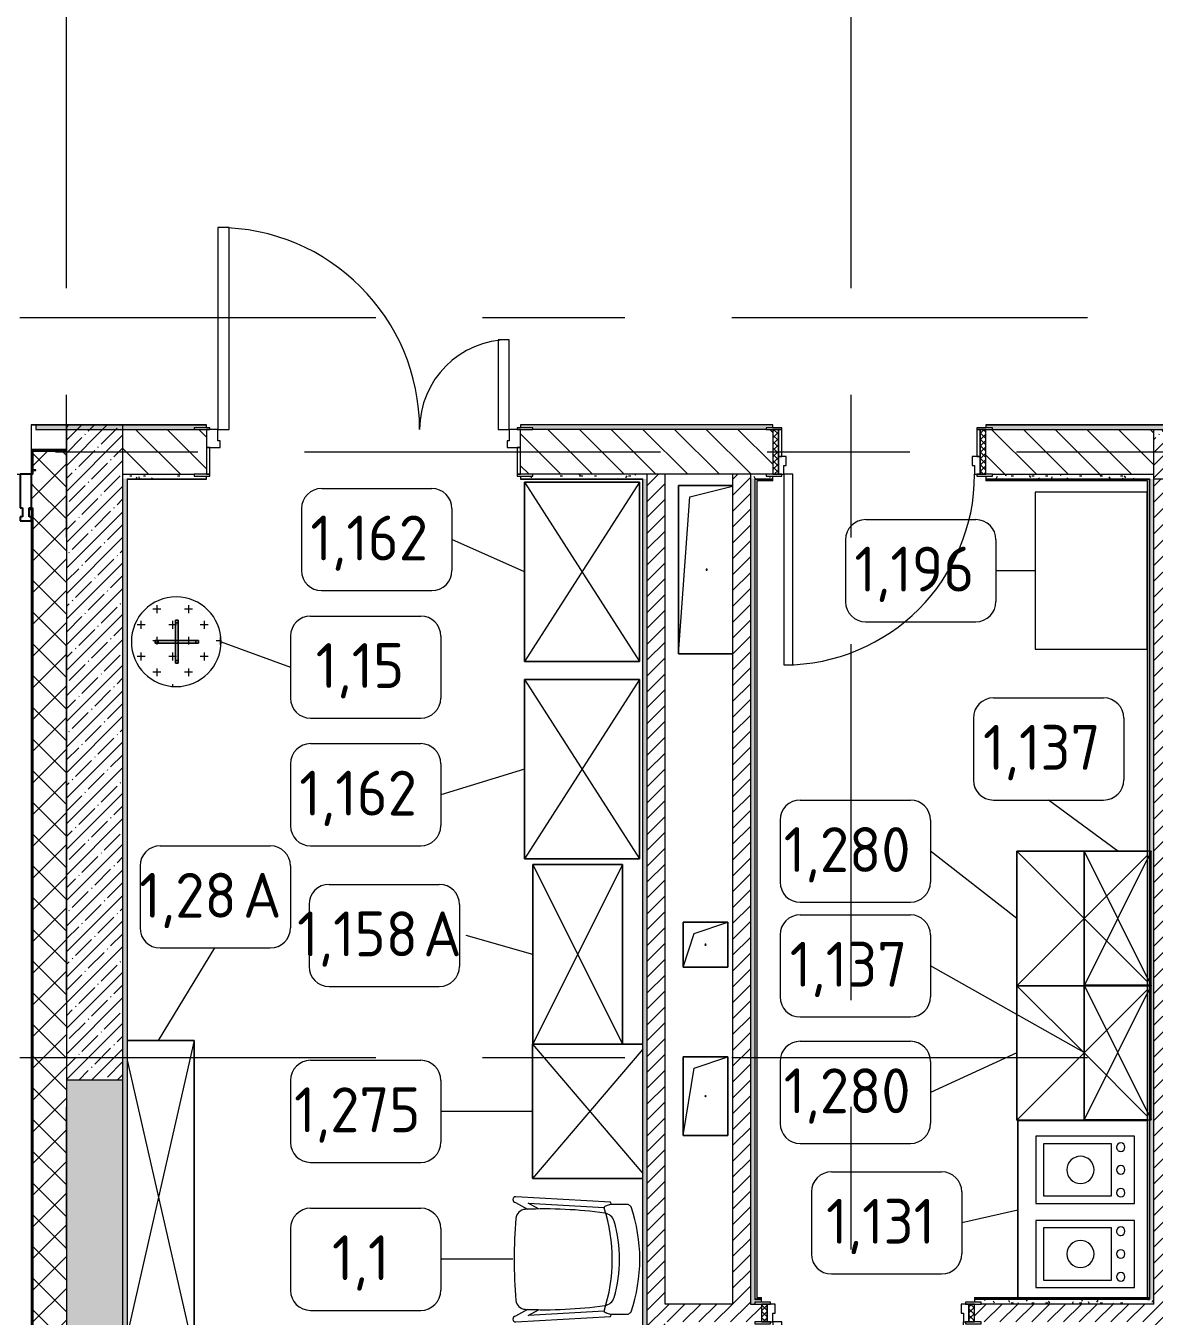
# Model space of a CAD drawing. Header units: millimetres. Extents: x 81566 to 292854, y -8553 to 29000.
# Drawn here: x 89179 to 94211, y 6646 to 12400 of the extents above; entities that cross this region are included whole.
import ezdxf

# ---------------------------------------------------------------- set-up
doc = ezdxf.new("R2010")
doc.units = ezdxf.units.MM
doc.linetypes.add('Осевая', pattern=[3175, 635, -476.25, 1587.5, -476.25])
for name, color, linetype, lineweight in [('A-DOOR', 7, 'Continuous', 9), ('A-DOOR-FRAM-2', 7, 'Continuous', 9), ('A-GENM', 7, 'Continuous', 9), ('A-GLAZ-CWMG', 7, 'Continuous', 9), ('A-GLAZ-CWMG-1', 7, 'Continuous', 25), ('A-WALL', 7, 'Continuous', 9), ('I-FURN', 7, 'Continuous', 9), ('I-FURN-IDEN', 7, 'Continuous', 9), ('I-WALL', 7, 'Continuous', 9), ('P-SANR-FIXT', 7, 'Continuous', 9), ('P-SANR-FIXT-2', 7, 'Continuous', 13), ('Оси-2', 7, 'Осевая', 9)]:
    doc.layers.add(name, color=color, linetype=linetype, lineweight=lineweight)
for name, color, linetype, lineweight, true_color in [('A-DOOR-1', 7, 'Continuous', 9, 0xc0c0c0), ('A-DOOR-FRAM-1', 7, 'Continuous', 9, 0xc0c0c0), ('A-WALL-1', 9, 'Continuous', 9, 0x808080), ('A-WALL-FNSH-1', 9, 'Continuous', 9, 0x808080), ('I-FURN-1', 9, 'Continuous', 9, 0x808080)]:
    doc.layers.add(name, color=color, linetype=linetype, lineweight=lineweight, true_color=true_color)
doc.styles.add('GOST Common', font='GOST_Common.ttf', dxfattribs={"height": 200})
pattern_1 = [(45, (0, 0), (-70.71068, 70.71068), []), (135, (0, 0), (-70.71068, -70.71068), [])]
pattern_2 = [(45, (0, 0), (-35.35534, 35.35534), [])]
pattern_3 = [(45, (0, 0), (-57.024626, 57.024626), []), (45, (57.025, 0), (-57.024626, 57.024626), [100.806, -20.161, 3.353, -16.808])]
pattern_4 = [(0, (0, 0), (121.92, 30.48), [10.058, -81.382, 10.058, -81.382, -487.68]), (0, (0, 0), (121.92, 30.48), [-182.88, 10.058, -172.822, 10.058, -81.382, -213.36]), (0, (0, 0), (121.92, 30.48), [-457.2, 10.058, -50.902, 10.058, -142.342]), (120, (45.72, 15.24), (-87.356454, 90.345817), [10.058, -81.382, 10.058, -81.382, -487.68]), (120, (45.72, 15.24), (-87.356454, 90.345817), [-182.88, 10.058, -172.822, 10.058, -81.382, -213.36]), (120, (45.72, 15.24), (-87.356454, 90.345817), [-457.2, 10.058, -50.902, 10.058, -142.342]), (240, (60.96, 76.2), (-34.563546, -120.825817), [10.058, -81.382, 10.058, -81.382, -487.68]), (240, (60.96, 76.2), (-34.563546, -120.825817), [-182.88, 10.058, -172.822, 10.058, -81.382, -213.36]), (240, (60.96, 76.2), (-34.563546, -120.825817), [-457.2, 10.058, -50.902, 10.058, -142.342])]

# ---------------------------------------------------------------- blocks, each defined once
blk = doc.blocks.new('110_Дверь_СКБ_2Ст - Д-2а_п_ Из коридора на лестницу-32215207-План расстановки мебели и оборудования 2 этажа в осях 23-33')
at = {"layer": 'A-DOOR-1'}
for p, q in [((-637.5, 1000), (-637.5, 100)), ((-587.5, 1000), (-637.5, 1000)), ((-587.5, 100), (-587.5, 1000)), ((662.5, 500), (612.5, 500)), ((612.5, 500), (612.5, 100)), ((662.5, 100), (662.5, 500)), ((-637.5, 100), (-587.5, 100)), ((612.5, 100), (662.5, 100))]:
    blk.add_line(p, q, dxfattribs=at)
for centre, radius, start, end in [((-637.5, 100), 900, 0, 90), ((662.5, 100), 400, 90, 180)]:
    blk.add_arc(centre, radius, start, end, dxfattribs=at)
at = {"layer": 'A-DOOR-FRAM-1'}
for p, q in [((-672.5, 108), (-742.5, 108)), ((-742.5, 108), (-742.5, 100)), ((-742.5, 100), (-672.5, 100)), ((-637.5, 100), (-687.5, 100)), ((-687.5, 100), (-687.5, 20)), ((-672.5, 100), (-672.5, 108)), ((-637.5, 50), (-637.5, 100)), ((662.5, 100), (662.5, 50)), ((712.5, 100), (662.5, 100)), ((767.5, 108), (697.5, 108)), ((697.5, 108), (697.5, 100)), ((697.5, 100), (767.5, 100)), ((712.5, 20), (712.5, 100)), ((767.5, 100), (767.5, 108)), ((-687.5, 20), (-627.5, 20)), ((-672.5, 20), (-687.5, 20)), ((-687.5, 20), (-687.5, -100)), ((-672.5, -100), (-672.5, 20)), ((-627.5, 50), (-637.5, 50)), ((-627.5, 20), (-627.5, 50)), ((662.5, 50), (652.5, 50)), ((652.5, 50), (652.5, 20)), ((652.5, 20), (712.5, 20)), ((712.5, 20), (697.5, 20)), ((697.5, 20), (697.5, -100)), ((712.5, -100), (712.5, 20)), ((-672.5, -100), (-742.5, -100)), ((-742.5, -100), (-742.5, -108)), ((-742.5, -108), (-672.5, -108)), ((-687.5, -100), (-672.5, -100)), ((-672.5, -108), (-672.5, -100)), ((697.5, -100), (712.5, -100)), ((767.5, -100), (697.5, -100)), ((697.5, -100), (697.5, -108)), ((697.5, -108), (767.5, -108)), ((767.5, -108), (767.5, -100))]:
    blk.add_line(p, q, dxfattribs=at)
blk = doc.blocks.new('110_Дверь_СКБ_1Ст_Внутренняя1 - Д-8 950x2100h_охрана-31784688-План расстановки мебели и оборудования 2 этажа в осях 23-33')
at = {"layer": 'A-DOOR'}
h = blk.add_hatch(dxfattribs=at)
h.set_pattern_fill('FP_6', color=256, style=0, pattern_type=2)
h.set_pattern_definition([(135, (1826.41, 164.685), (-14.14214, -14.14214), []), (225, (1826.41, 164.685), (14.14214, -14.14214), [])])
h.paths.add_polyline_path([(487.5, 100), (462.5, 100), (462.5, -100), (487.5, -100)])
at = {"layer": 'A-DOOR-FRAM-2'}
h = blk.add_hatch(dxfattribs=at)
h.set_pattern_fill('FP_7', color=256, style=0, pattern_type=2)
h.set_pattern_definition([(45, (-296.384, 164.685), (-14.1421, 14.1421), []), (135, (-296.384, 164.685), (-14.1421, -14.1421), [])])
h.paths.add_polyline_path([(-437.5, 100), (-462.5, 100), (-462.5, -100), (-437.5, -100)])
at = {"layer": 'A-DOOR-1'}
for p, q in [((437.5, 950), (397.5, 950)), ((397.5, 950), (397.5, 100)), ((437.5, 100), (437.5, 950)), ((397.5, 100), (437.5, 100))]:
    blk.add_line(p, q, dxfattribs=at)
blk.add_arc((437.5, 100), 850, 90, 180, dxfattribs=at)
at = {"layer": 'A-DOOR-FRAM-1'}
for p, q in [((-422.5, 108), (-492.5, 108)), ((-492.5, 108), (-492.5, 100)), ((-492.5, 100), (-422.5, 100)), ((-437.5, 100), (-462.5, 100)), ((-462.5, 100), (-462.5, -100)), ((-412.5, 100), (-437.5, 100)), ((-437.5, 100), (-437.5, 20)), ((-437.5, -100), (-437.5, 100)), ((-422.5, 100), (-437.5, 100)), ((-437.5, 100), (-437.5, 99)), ((-437.5, 99), (-422.5, 99)), ((-422.5, 100), (-422.5, 108)), ((-422.5, 99), (-422.5, 100)), ((-412.5, 60), (-412.5, 100)), ((-402.5, 60), (-412.5, 60)), ((-402.5, 20), (-402.5, 60)), ((437.5, 60), (427.5, 60)), ((427.5, 60), (427.5, 20)), ((437.5, 100), (437.5, 60)), ((462.5, 100), (437.5, 100)), ((517.5, 108), (447.5, 108)), ((447.5, 108), (447.5, 100)), ((462.5, 100), (447.5, 100)), ((447.5, 100), (447.5, 99)), ((447.5, 100), (517.5, 100)), ((447.5, 99), (462.5, 99)), ((462.5, 20), (462.5, 100)), ((487.5, 100), (462.5, 100)), ((462.5, 100), (462.5, -100)), ((462.5, 99), (462.5, 100)), ((487.5, -100), (487.5, 100)), ((517.5, 100), (517.5, 108)), ((-437.5, 20), (-402.5, 20)), ((-422.5, 20), (-437.5, 20)), ((-437.5, 20), (-437.5, -100)), ((-422.5, -100), (-422.5, 20)), ((427.5, 20), (462.5, 20)), ((462.5, 20), (447.5, 20)), ((447.5, 20), (447.5, -100)), ((462.5, -100), (462.5, 20)), ((-422.5, -100), (-492.5, -100)), ((-492.5, -100), (-492.5, -108)), ((-492.5, -108), (-422.5, -108)), ((-462.5, -100), (-437.5, -100)), ((-437.5, -100), (-422.5, -100)), ((-422.5, -108), (-422.5, -100)), ((447.5, -100), (462.5, -100)), ((517.5, -100), (447.5, -100)), ((447.5, -100), (447.5, -108)), ((447.5, -108), (517.5, -108)), ((462.5, -100), (487.5, -100)), ((517.5, -108), (517.5, -100))]:
    blk.add_line(p, q, dxfattribs=at)
blk = doc.blocks.new('110_Дверь_СКБ_1Ст_Внутренняя1 - Д-8 950x2100h_охрана-32224770-План расстановки мебели и оборудования 2 этажа в осях 23-33')
at = {"layer": 'A-DOOR'}
h = blk.add_hatch(dxfattribs=at)
h.set_pattern_fill('FP_15', color=256, style=0, pattern_type=2)
h.set_pattern_definition([(135, (1826.41, 104.685), (-14.14214, -14.14214), []), (225, (1826.41, 104.685), (14.14214, -14.14214), [])])
h.paths.add_polyline_path([(487.5, 40), (462.5, 40), (462.5, -40), (487.5, -40)])
at = {"layer": 'A-DOOR-FRAM-2'}
h = blk.add_hatch(dxfattribs=at)
h.set_pattern_fill('FP_16', color=256, style=0, pattern_type=2)
h.set_pattern_definition([(45, (-296.384, 104.685), (-14.1421, 14.1421), []), (135, (-296.384, 104.685), (-14.1421, -14.1421), [])])
h.paths.add_polyline_path([(-437.5, 40), (-462.5, 40), (-462.5, -40), (-437.5, -40)])
at = {"layer": 'A-DOOR-1'}
for p, q in [((437.5, 890), (397.5, 890)), ((397.5, 890), (397.5, 40)), ((437.5, 40), (437.5, 890)), ((397.5, 40), (437.5, 40))]:
    blk.add_line(p, q, dxfattribs=at)
blk.add_arc((437.5, 40), 850, 90, 180, dxfattribs=at)
at = {"layer": 'A-DOOR-FRAM-1'}
for p, q in [((-422.5, 48), (-492.5, 48)), ((-492.5, 48), (-492.5, 40)), ((-492.5, 40), (-422.5, 40)), ((-437.5, 40), (-462.5, 40)), ((-462.5, 40), (-462.5, -40)), ((-412.5, 40), (-437.5, 40)), ((-437.5, 40), (-437.5, -40)), ((-437.5, -40), (-437.5, 40)), ((-422.5, 40), (-437.5, 40)), ((-437.5, 40), (-437.5, 39)), ((-437.5, 39), (-422.5, 39)), ((-422.5, 40), (-422.5, 48)), ((-422.5, 39), (-422.5, 40)), ((-412.5, 0), (-412.5, 40)), ((-402.5, 0), (-412.5, 0)), ((-402.5, -40), (-402.5, 0)), ((437.5, 0), (427.5, 0)), ((427.5, 0), (427.5, -40)), ((437.5, 40), (437.5, 0)), ((462.5, 40), (437.5, 40)), ((517.5, 48), (447.5, 48)), ((447.5, 48), (447.5, 40)), ((462.5, 40), (447.5, 40)), ((447.5, 40), (447.5, 39)), ((447.5, 40), (517.5, 40)), ((447.5, 39), (462.5, 39)), ((462.5, -40), (462.5, 40)), ((487.5, 40), (462.5, 40)), ((462.5, 40), (462.5, -40)), ((462.5, 39), (462.5, 40)), ((487.5, -40), (487.5, 40)), ((517.5, 40), (517.5, 48)), ((-422.5, -40), (-492.5, -40)), ((-492.5, -40), (-492.5, -48)), ((-492.5, -48), (-422.5, -48)), ((-462.5, -40), (-437.5, -40)), ((-422.5, -39), (-437.5, -39)), ((-437.5, -39), (-437.5, -40)), ((-437.5, -40), (-402.5, -40)), ((-437.5, -40), (-422.5, -40)), ((-422.5, -40), (-422.5, -39)), ((-422.5, -48), (-422.5, -40)), ((427.5, -40), (462.5, -40)), ((462.5, -39), (447.5, -39)), ((447.5, -39), (447.5, -40)), ((447.5, -40), (462.5, -40)), ((517.5, -40), (447.5, -40)), ((447.5, -40), (447.5, -48)), ((447.5, -48), (517.5, -48)), ((462.5, -40), (462.5, -39)), ((462.5, -40), (487.5, -40)), ((517.5, -48), (517.5, -40))]:
    blk.add_line(p, q, dxfattribs=at)
blk = doc.blocks.new('Прямоугольный импост - Импост структурный с накладкой - 190мм-23946639-План расстановки мебели и оборудования 2 этажа в осях 23-33')
at = {"layer": 'A-GLAZ-CWMG-1'}
for p, q in [((-50, 0), (-50, 17)), ((-50, 17), (0, 17)), ((-40, 0), (-50, 0)), ((-40, -40), (-40, 0)), ((0, 0), (-10, 0)), ((-10, 0), (-10, -40)), ((0, 17), (0, 0)), ((-50, -190), (-50, -40)), ((-50, -40), (-40, -40)), ((-10, -40), (0, -40)), ((0, -40), (0, -190)), ((0, -190), (-50, -190))]:
    blk.add_line(p, q, dxfattribs=at)
blk = doc.blocks.new('GM_Отверстие прямоугольное _в плите_ - Отверстие-21984790-План расстановки мебели и оборудования 2 этажа в осях 23-33')
at = {"layer": 'A-GENM'}
for p, q in [((-125, -375), (-125, 375)), ((-125, 375), (115, 375)), ((115, 375), (-125, 375)), ((-125, 375), (-125, -375)), ((-75, 325), (115, 372.5)), ((-125, -375), (-75, 325)), ((115, -375), (-125, -375)), ((-125, -375), (115, -375))]:
    blk.add_line(p, q, dxfattribs=at)
for start, end in [(360, 180), (180, 360)]:
    blk.add_arc((0, 0), 2.5, start, end, dxfattribs=at)
blk = doc.blocks.new('GM_Отверстие прямоугольное _в плите_ - Отверстие-21979518-План расстановки мебели и оборудования 2 этажа в осях 23-33')
at = {"layer": 'A-GENM'}
for p, q in [((-100, -100), (-100, 100)), ((-100, 100), (100, 100)), ((100, 100), (-100, 100)), ((-100, 100), (-100, -100)), ((-50, 50), (100, 100)), ((100, 100), (100, -100)), ((100, -100), (100, 100)), ((-100, -100), (-50, 50)), ((100, -100), (-100, -100)), ((-100, -100), (100, -100))]:
    blk.add_line(p, q, dxfattribs=at)
for start, end in [(360, 180), (180, 360)]:
    blk.add_arc((0, 0), 2.5, start, end, dxfattribs=at)
blk = doc.blocks.new('GM_Отверстие прямоугольное _в плите_ - Отверстие-21985006-План расстановки мебели и оборудования 2 этажа в осях 23-33')
at = {"layer": 'A-GENM'}
for p, q in [((-100, -175), (-100, 175)), ((-100, 175), (100, 175)), ((100, 175), (-100, 175)), ((-100, 175), (-100, -175)), ((-50, 125), (100, 175)), ((100, 175), (100, -175)), ((100, -175), (100, 175)), ((-100, -175), (-50, 125)), ((100, -175), (-100, -175)), ((-100, -175), (100, -175))]:
    blk.add_line(p, q, dxfattribs=at)
for start, end in [(360, 180), (180, 360)]:
    blk.add_arc((0, 0), 2.5, start, end, dxfattribs=at)
blk = doc.blocks.new('Шкаф параметрический - 1_28А-V66-План расстановки мебели и оборудования 2 этажа в осях 23-33')
at = {"layer": 'I-FURN-1'}
for p, q in [((0, 320), (1312.5, 20)), ((1400, 320), (0, 320)), ((0, 320), (0, 20)), ((0, 20), (0, 320)), ((0, 320), (1400, 320)), ((87.5, 20), (1400, 320)), ((1400, 20), (1400, 320)), ((1400, 320), (1400, 20))]:
    blk.add_line(p, q, dxfattribs=at)
blk = doc.blocks.new('Шкаф параметрический - 1_162-25590071-План расстановки мебели и оборудования 2 этажа в осях 23-33')
at = {"layer": 'I-FURN-1'}
for p, q in [((0, 0), (800, -512)), ((0, -512), (800, 0)), ((800, 0), (0, 0)), ((0, 0), (0, -512)), ((0, -512), (0, 0)), ((0, 0), (800, 0)), ((800, -512), (800, 0)), ((800, 0), (800, -512)), ((0, -512), (800, -512)), ((800, -512), (0, -512))]:
    blk.add_line(p, q, dxfattribs=at)
blk = doc.blocks.new('Шкаф параметрический - 1_158А-V67-План расстановки мебели и оборудования 2 этажа в осях 23-33')
at = {"layer": 'I-FURN-1'}
for p, q in [((0, 0), (800, -400)), ((0, -400), (800, 0)), ((800, 0), (0, 0)), ((0, 0), (0, -400)), ((0, -400), (0, 0)), ((0, 0), (800, 0)), ((800, -400), (800, 0)), ((800, 0), (800, -400)), ((0, -400), (800, -400)), ((800, -400), (0, -400))]:
    blk.add_line(p, q, dxfattribs=at)
blk = doc.blocks.new('Шкаф параметрический - 1_275-V68-План расстановки мебели и оборудования 2 этажа в осях 23-33')
at = {"layer": 'I-FURN-1'}
for p, q in [((0, -512), (576.6, -20)), ((0, -20), (0, -110)), ((0, -110), (0, -20)), ((23.4, -20), (600, -512)), ((600, -512), (600, -20)), ((600, -20), (600, -512)), ((0, -110), (0, -510)), ((0, -510), (0, -110)), ((0, -510), (0, -512)), ((0, -512), (0, -510)), ((0, -512), (600, -512)), ((600, -512), (0, -512))]:
    blk.add_line(p, q, dxfattribs=at)
blk = doc.blocks.new('Chair_1 noor 78578 - 1_1-25531733-План расстановки мебели и оборудования 2 этажа в осях 23-33')
at = {"layer": 'I-FURN-1'}
for p, q in [((-130.5, 405.7), (-130.5, 344.8)), ((359.1, 344.8), (359.1, 405.7)), ((-141.2, 329.7), (-165.1, -92)), ((-136.5, -37.1), (-117.3, 302)), ((345.9, 302), (365.1, -37.1)), ((393.7, -92), (369.8, 329.7)), ((-110.2, 8.6), (-136.5, -37.1)), ((365.1, -37.1), (338.8, 8.6)), ((-139.7, -93.5), (-108.8, -39.9)), ((337.4, -39.9), (368.3, -93.5))]:
    blk.add_line(p, q, dxfattribs=at)
for centre, radius, start, end in [((114.3, -271.9), 732.8, 71.31737, 108.68328), ((-41.4, 297.5), 50.8, 106.17353, 171.9659), ((114.3, -239.2), 609.6, 73.82647, 106.17353), ((270, 297.5), 50.8, 8.0341, 73.82647), ((114.3, -279.3), 660.4, 111.69998, 112.75632), ((-37.4, 344.8), 93.1, 180, 204.98637), ((-37.4, 344.8), 93.1, 186.47848, 204.98637), ((-116, 308.2), 6.35, 204.98637, 258.40915), ((-116, 308.2), 6.35, 204.98637, 287.82764), ((114.3, -408), 746, 71.94453, 107.82764), ((1798.9, 37.7), 1909.3, 171.9659, 182.62606), ((-1570.3, 37.7), 1909.3, 357.37394, 8.0341), ((344.3, 307.4), 6.35, 281.41858, 334.47697), ((344.6, 308.2), 6.35, 281.59085, 335.01363), ((266, 344.8), 93.1, 334.47697, 360), ((266, 344.8), 93.1, 335.01363, 353.52152), ((114.3, -279.3), 660.4, 67.24368, 68.30002), ((1798.9, 37.7), 1909.3, 180.87613, 182.33066), ((-1570.3, 37.7), 1909.3, 357.66934, 359.12387), ((-64, -47.7), 44.5, 182.62606, 265.09121), ((292.6, -47.7), 44.4, 275.93956, 357.37394), ((-152.4, -92.7), 12.7, 176.75, 356.75), ((114.8, 2033.8), 2133.6, 265.09121, 274.90442), ((381, -92.7), 12.7, 183.25, 3.25)]:
    blk.add_arc(centre, radius, start, end, dxfattribs=at)
for points in [[(-120.4, 422.3), (-122, 420.8), (-124.7, 417.8), (-127.8, 413.5), (-129.8, 409.4), (-130.4, 406.9), (-130.5, 405.7)], [(359.1, 405.7), (359, 406.9), (358.4, 409.4), (356.4, 413.5), (353.3, 417.8), (350.6, 420.8), (349, 422.3)]]:
    blk.add_open_spline(points, degree=3, dxfattribs=at)
blk = doc.blocks.new('вешалка - 1_15-V69-План расстановки мебели и оборудования 2 этажа в осях 23-33')
at = {"layer": 'I-FURN'}
h = blk.add_hatch(dxfattribs=at)
h.set_pattern_fill('FP_39', color=256, style=0, pattern_type=2)
h.set_pattern_definition([(0, (-89849.245, -9653.5), (70.485, 70.485), [35.242, -105.727]), (90, (-89831.624, -9671.12), (-70.485, 70.485), [35.242, -105.727])])
h.paths.add_polyline_path([(-24.1, -198.5), (24.1, -198.5), (70.9, -187), (113.6, -164.6), (152.4, -128.7), (177.1, -92.9), (194.2, -47.9), (200, 0), (194.2, 47.9), (177.1, 92.9), (149.7, 132.6), (113.6, 164.6), (70.9, 187), (24.1, 198.5), (-24.1, 198.5), (-70.9, 187), (-113.6, 164.6), (-150.1, 132.1), (-177.1, 92.9), (-194.2, 47.9), (-200, 0), (-194.2, -47.9), (-177.1, -92.9), (-149.7, -132.6), (-109.3, -166.9), (-70.9, -187)])
at = {"layer": 'I-FURN-1'}
for p, q in [((9, 96), (-3, 96)), ((-3, 96), (-3, 84)), ((-3, 84), (-3, 96)), ((-3, 96), (9, 96)), ((9, 96), (-3, 96)), ((-3, 96), (-3, 84)), ((-3, 84), (-3, 96)), ((-3, 96), (9, 96)), ((-3, 84), (9, 84)), ((9, 84), (-3, 84)), ((-3, 84), (-3, 6)), ((-3, 6), (-3, 84)), ((9, 84), (9, 96)), ((9, 96), (9, 84)), ((9, 84), (9, 96)), ((9, 96), (9, 84)), ((9, 6), (9, 84)), ((9, 84), (9, 6)), ((-81, 6), (-93, 6)), ((-93, 6), (-93, -6)), ((-93, -6), (-93, 6)), ((-93, 6), (-81, 6)), ((-81, 6), (-93, 6)), ((-93, 6), (-93, -6)), ((-93, -6), (-93, 6)), ((-93, 6), (-81, 6)), ((-81, -6), (-81, 6)), ((-81, 6), (-81, -6)), ((-3, 6), (-81, 6)), ((-81, 6), (-3, 6)), ((9, 6), (-3, 6)), ((-3, 6), (-3, -6)), ((-3, -6), (-3, 6)), ((-3, 6), (9, 6)), ((87, 6), (9, 6)), ((9, 6), (87, 6)), ((9, -6), (9, 6)), ((9, 6), (9, -6)), ((87, 6), (87, -6)), ((99, 6), (87, 6)), ((87, 6), (99, 6)), ((87, -6), (87, 6)), ((99, 6), (87, 6)), ((87, 6), (99, 6)), ((99, -6), (99, 6)), ((99, 6), (99, -6)), ((99, -6), (99, 6)), ((99, 6), (99, -6)), ((-93, -6), (-81, -6)), ((-81, -6), (-93, -6)), ((-93, -6), (-81, -6)), ((-81, -6), (-93, -6)), ((-81, -6), (-3, -6)), ((-3, -6), (-81, -6)), ((-3, -6), (-3, -84)), ((-3, -84), (-3, -6)), ((-3, -6), (9, -6)), ((9, -6), (-3, -6)), ((9, -84), (9, -6)), ((9, -6), (87, -6)), ((87, -6), (9, -6)), ((9, -6), (9, -84)), ((87, -6), (99, -6)), ((99, -6), (87, -6)), ((87, -6), (99, -6)), ((99, -6), (87, -6)), ((9, -84), (-3, -84)), ((-3, -84), (-3, -96)), ((-3, -96), (-3, -84)), ((-3, -84), (9, -84)), ((-3, -84), (-3, -96)), ((-3, -96), (-3, -84)), ((-3, -96), (9, -96)), ((9, -96), (-3, -96)), ((-3, -96), (9, -96)), ((9, -96), (-3, -96)), ((9, -96), (9, -84)), ((9, -84), (9, -96)), ((9, -96), (9, -84)), ((9, -84), (9, -96))]:
    blk.add_line(p, q, dxfattribs=at)
for start, end in [(360, 180), (0, 180), (180, 360), (180, 0)]:
    blk.add_arc((0, 0), 200, start, end, dxfattribs=at)
blk = doc.blocks.new('Стол базовый прямоугольный - 1_196-25596001-План расстановки мебели и оборудования 2 этажа в осях 23-33')
at = {"layer": 'I-FURN-1'}
for p, q in [((350, 250), (-350, 250)), ((-350, 250), (-350, -250)), ((350, -250), (350, 250)), ((-350, -250), (350, -250))]:
    blk.add_line(p, q, dxfattribs=at)
blk = doc.blocks.new('Шкаф параметрический - 1_280-25596496-План расстановки мебели и оборудования 2 этажа в осях 23-33')
at = {"layer": 'I-FURN-1'}
for p, q in [((0, 582.7), (0, 300)), ((0, 300), (0, 582.7)), ((17.3, 582.7), (300, 300)), ((300, 300), (582.7, 582.7)), ((600, 300), (600, 582.7)), ((600, 582.7), (600, 300)), ((0, 0), (300, 300)), ((0, 300), (0, 0)), ((0, 0), (0, 300)), ((300, 300), (600, 0)), ((600, 0), (600, 300)), ((600, 300), (600, 0)), ((0, 0), (600, 0)), ((600, 0), (0, 0))]:
    blk.add_line(p, q, dxfattribs=at)
blk = doc.blocks.new('Шкаф параметрический - 1_137-25596775-План расстановки мебели и оборудования 2 этажа в осях 23-33')
at = {"layer": 'I-FURN-1'}
for p, q in [((0, 0), (600, 300)), ((0, 300), (600, 0)), ((600, 300), (0, 300)), ((0, 300), (0, 0)), ((600, 0), (600, 300)), ((0, 0), (0, 282.7)), ((600, 282.7), (600, 0)), ((0, 0), (600, 0)), ((598.1, 0), (0, 0)), ((600, 0), (598.1, 0))]:
    blk.add_line(p, q, dxfattribs=at)
blk = doc.blocks.new('Шкаф параметрический - 1_137-V74-План расстановки мебели и оборудования 2 этажа в осях 23-33')
at = {"layer": 'I-FURN-1'}
for p, q in [((0, 0), (600, 300)), ((0, 300), (600, 0)), ((600, 300), (0, 300)), ((0, 300), (0, 0)), ((600, 0), (600, 300)), ((0, 0), (0, 282.7)), ((600, 282.7), (600, 0)), ((0, 0), (600, 0)), ((1.9, 0), (0, 0)), ((600, 0), (1.9, 0))]:
    blk.add_line(p, q, dxfattribs=at)
blk = doc.blocks.new('Шкаф параметрический - 1_280-V75-План расстановки мебели и оборудования 2 этажа в осях 23-33')
at = {"layer": 'I-FURN-1'}
for p, q in [((0, 582.7), (0, 300)), ((0, 300), (0, 582.7)), ((17.3, 582.7), (300, 300)), ((300, 300), (582.7, 582.7)), ((600, 0), (600, 582.7)), ((600, 582.7), (600, 0)), ((0, 0), (300, 300)), ((0, 300), (0, 0)), ((0, 0), (0, 300)), ((300, 300), (600, 0)), ((0, 0), (600, 0)), ((600, 0), (0, 0))]:
    blk.add_line(p, q, dxfattribs=at)
blk = doc.blocks.new('Мойка кухонная - Мойка Steel Hammer SH R 5151 GLOWE-25557159-План расстановки мебели и оборудования 2 этажа в осях 23-33')
at = {"layer": 'P-SANR-FIXT'}
for p, q in [((150, 0), (-150, 0)), ((-150, 0), (-150, -440)), ((150, -440), (150, 0)), ((116.1, -102.3), (-116.6, -102.3)), ((-116.6, -102.3), (-116.6, -406.4)), ((116.1, -406.4), (116.1, -102.3)), ((-150, -440), (150, -440)), ((-116.6, -406.4), (116.1, -406.4))]:
    blk.add_line(p, q, dxfattribs=at)
for centre, radius, start, end in [((-101.6, -61.9), 19, 90, 180), ((-101.6, -61.9), 19, 360, 90), ((0, -61.9), 19, 360, 180), ((101.6, -61.9), 19.1, 360, 180), ((-101.6, -61.9), 19, 180, 270), ((-101.6, -61.9), 19.1, 270, 360), ((0, -61.9), 19, 180, 360), ((101.6, -61.9), 19.1, 180, 360), ((0, -241.3), 60.5, 360, 180), ((0, -241.3), 60.5, 180, 360)]:
    blk.add_arc(centre, radius, start, end, dxfattribs=at)
blk = doc.blocks.new('Марка_Мебель - В прямоуг_Balcon_Марка-25523697-План расстановки мебели и оборудования 2 этажа в осях 23-33')
at = {"layer": 'I-FURN-IDEN'}
for p, q in [((-2.455, 2.278), (2.455, 2.278)), ((-3.355, 1.378), (-3.355, -1.384)), ((3.355, 1.378), (3.355, -1.378)), ((-2.461, -2.278), (2.455, -2.278))]:
    blk.add_line(p, q, dxfattribs=at)
for centre, radius, start, end in [((-2.455, 1.378), 0.9, 90, 180), ((2.455, 1.378), 0.9, 0, 90), ((-2.461, -1.384), 0.893, 180, 270), ((2.455, -1.378), 0.9, 270, 0)]:
    blk.add_arc(centre, radius, start, end, dxfattribs=at)

msp = doc.modelspace()

# ---------------------------------------------------------------- hatches: boundary and pattern name
at = {"layer": 'A-WALL'}
h = msp.add_hatch(dxfattribs=at)
h.set_pattern_fill('FP_1', color=256, style=0, pattern_type=2)
h.set_pattern_definition(pattern_1)
h.paths.add_polyline_path([(89210, -100), (89360, -100), (89360, 10502), (89210, 10502), (89210, 4046.9)])
h = msp.add_hatch(dxfattribs=at)
h.set_pattern_fill('FP_1', color=256, style=0, pattern_type=2)
h.set_pattern_definition(pattern_1)
h.paths.add_polyline_path([(89207, 10250), (89210, 10250), (89210, 10400), (89202, 10400), (89202, 10250)])
h.paths.add_polyline_path([(84930, 10250), (84950, 10250), (84950, 10400), (84890.7, 10400), (84890.7, 10250)])
at = {"layer": 'I-WALL'}
h = msp.add_hatch(dxfattribs=at)
h.set_pattern_fill('FP_41', color=256, style=0, pattern_type=2)
h.set_pattern_definition(pattern_4)
h.paths.add_polyline_path([(97399, 10600), (97398, 10620), (93460, 10620), (93460, 10608), (93490, 10608), (93490, 10600), (94912.9, 10600)])
h.paths.add_polyline_path([(92480, 10600), (92480, 10608), (92510, 10608), (92510, 10620), (91385, 10620), (91385, 10608), (91440, 10608), (91440, 10600), (92326.4, 10600)])
h.paths.add_polyline_path([(89930, 10600), (89930, 10608), (89985, 10608), (89985, 10620), (89223.5, 10620), (89223.5, 10600), (89739.9, 10600)])
h = msp.add_hatch(dxfattribs=at)
h.set_pattern_fill('FP_2', color=256, style=0, pattern_type=2)
h.set_pattern_definition(pattern_3)
h.paths.add_polyline_path([(89610, 7700), (89610, 10620), (89360, 10620), (89360, 7700)])
h = msp.add_hatch(dxfattribs=at)
h.set_pattern_fill('FP_4', color=256, style=0, pattern_type=2)
h.set_pattern_definition([(135, (0, 0), (-70.71068, -70.71068), [])])
h.paths.add_polyline_path([(94210, 10400), (94210, 10600), (93460, 10600), (93460, 10400), (93619.7, 10400)])
h.paths.add_polyline_path([(92410, 10400), (92510, 10400), (92510, 10600), (91385, 10600), (91385, 10400), (92330, 10400)])
h.paths.add_polyline_path([(89930, 10400), (89985, 10400), (89985, 10600), (89610, 10600), (89610, 10400), (89785, 10400)])
h = msp.add_hatch(dxfattribs=at)
h.set_pattern_fill('FP_2', color=256, style=0, pattern_type=2)
h.set_pattern_definition(pattern_3)
h.paths.add_polyline_path([(101610, 10380), (101610, 10600), (94210, 10600), (94210, 10380), (101379.2, 10380)])
h = msp.add_hatch(dxfattribs=at)
h.set_pattern_fill('FP_41', color=256, style=0, pattern_type=2)
h.set_pattern_definition(pattern_4)
h.paths.add_polyline_path([(91930, 10380), (91950, 10380), (91950, 10400), (91440, 10400), (91440, 10392), (91385, 10392), (91385, 10380), (91440, 10380)])
h.paths.add_polyline_path([(89610, 10380), (89985, 10380), (89985, 10392), (89930, 10392), (89930, 10400), (89610, 10400)])
h = msp.add_hatch(dxfattribs=at)
h.set_pattern_fill('FP_41', color=256, style=0, pattern_type=2)
h.set_pattern_definition(pattern_4)
h.paths.add_polyline_path([(89630, 150), (89630, 10380), (89610, 10380), (89610, 150)])
h = msp.add_hatch(dxfattribs=at)
h.set_pattern_fill('FP_41', color=256, style=0, pattern_type=2)
h.set_pattern_definition(pattern_4)
h.paths.add_polyline_path([(91930, 100), (91950, 100), (91950, 3700), (91942, 3700), (91942, 3755), (91930, 3755), (91930, 120)])
h.paths.add_polyline_path([(91942, 5155), (91942, 5210), (91950, 5210), (91950, 10380), (91930, 10379), (91930, 5155)])
h = msp.add_hatch(dxfattribs=at)
h.set_pattern_fill('FP_5', color=256, style=0, pattern_type=2)
h.set_pattern_definition(pattern_2)
h.paths.add_polyline_path([(92003.1, 125), (92030, 125), (92029, 3755), (91950, 3755), (91950, 125)])
h.paths.add_polyline_path([(92029, 5155), (92030, 5155), (92030, 10400), (91950, 10400), (91950, 5155), (92000, 5155)])
h = msp.add_hatch(dxfattribs=at)
h.set_pattern_fill('FP_5', color=256, style=0, pattern_type=2)
h.set_pattern_definition(pattern_2)
h.paths.add_polyline_path([(92330, 6700), (92410, 6700), (92410, 10400), (92330, 10400), (92330, 7177.1)])
h = msp.add_hatch(dxfattribs=at)
h.set_pattern_fill('FP_41', color=256, style=0, pattern_type=2)
h.set_pattern_definition(pattern_4)
h.paths.add_polyline_path([(94190, 10380), (94210, 10380), (94210, 10400), (93490, 10399.2), (93490, 10392), (93460, 10392), (93460, 10380), (93619.7, 10380)])
h.paths.add_polyline_path([(92410, 10380), (92510, 10380), (92510, 10392), (92480, 10392.5), (92480, 10400), (92410, 10400)])
h = msp.add_hatch(dxfattribs=at)
h.set_pattern_fill('FP_41', color=256, style=0, pattern_type=2)
h.set_pattern_definition(pattern_4)
h.paths.add_polyline_path([(92410, 6700), (92430, 6700), (92430, 10380), (92410, 10380), (92410, 6708)])
h = msp.add_hatch(dxfattribs=at)
h.set_pattern_fill('FP_41', color=256, style=0, pattern_type=2)
h.set_pattern_definition(pattern_4)
h.paths.add_polyline_path([(94210, 6720), (94210, 10380), (94190, 10379), (94190, 6720)])
h = msp.add_hatch(dxfattribs=at)
h.set_pattern_fill('FP_5', color=256, style=0, pattern_type=2)
h.set_pattern_definition(pattern_2)
h.paths.add_polyline_path([(94266.3, 5400), (94290, 5400), (94290, 10380), (94210, 10380), (94210, 5400)])
h = msp.add_hatch(dxfattribs=at)
h.set_pattern_fill('FP_2', color=256, style=0, pattern_type=2)
h.set_pattern_definition(pattern_3)
h.paths.add_polyline_path([(89610, 150), (89610, 7700), (89360, 7700), (89360, 150)])
h = msp.add_hatch(dxfattribs=at)
h.set_pattern_fill('FP_5', color=256, style=0, pattern_type=2)
h.set_pattern_definition(pattern_2)
h.paths.add_polyline_path([(93619.7, 6620), (94210, 6620), (94210, 6700), (93410, 6700), (93410, 6620), (93440, 6620)])
h.paths.add_polyline_path([(92430, 6620), (92460, 6620), (92460, 6700), (92030, 6700), (92030, 6620), (92326.4, 6620)])
h = msp.add_hatch(dxfattribs=at)
h.set_pattern_fill('FP_41', color=256, style=0, pattern_type=2)
h.set_pattern_definition(pattern_4)
h.paths.add_polyline_path([(94104.7, 6700), (94210, 6700), (94210, 6720), (93410, 6720), (93410, 6708), (93440, 6708), (93440, 6700), (93943, 6700)])
h.paths.add_polyline_path([(92448.4, 6708), (92460, 6708), (92460, 6720), (92430, 6720), (92430.4, 6708)])

# ---------------------------------------------------------------- linework, layer by layer
at = {"layer": 'A-WALL'}
for p, q in [((89610, 10600), (89930, 10600)), ((92480, 10600), (91440, 10600)), ((93460, 10620), (97399, 10620)), ((94210, 6700), (94210, 10600)), ((89360, 10505), (89207, 10505)), ((89207, 10505), (89207, 10400)), ((89210, 10502), (89210, 10400)), ((89360, 10502), (89210, 10502)), ((89202, 10400), (89210, 10400)), ((89610, 10400), (89930, 10400)), ((89630, 10380), (89985, 10380)), ((89630, 10380), (89630, 170)), ((91385, 10380), (91930, 10380)), ((91950, 10400), (91440, 10400)), ((91930, 10379), (91930, 10380)), ((92480, 10400), (91950, 10400)), ((91950, 5210), (91950, 10400)), ((92410, 10400), (92410, 6700)), ((92430, 10380), (92510, 10380)), ((92430, 10380), (92430, 6720)), ((93460, 10380), (94190, 10380)), ((93490, 10400), (94210, 10400)), ((94190, 10380), (94190, 6720)), ((89202, 10250), (89210, 10250)), ((89202, 10247), (89207, 10247)), ((89207, 10247), (89207, -253)), ((89210, 10250), (89210, -250)), ((89202, 10242), (89193.5, 10242)), ((92410, 6700), (92430, 6700)), ((92430, 6720), (92460, 6720)), ((94190, 6720), (93410, 6720)), ((94210, 6700), (93440, 6700))]:
    msp.add_line(p, q, dxfattribs=at)
at = {"layer": 'A-WALL-1'}
for p, q in [((89223.5, 10620), (89223.5, 10600)), ((89223.5, 10600), (89610, 10600)), ((89610, 10620), (89360, 10620)), ((89360, 10620), (89360, -100)), ((89610, 10620), (89610, 150)), ((89985, 10608), (89985, 10620)), ((92510, 10620), (91385, 10620)), ((91385, 10620), (91385, 10608)), ((92510, 10608), (92510, 10620)), ((93460, 10620), (93460, 10608)), ((93490, 10600), (97419, 10600)), ((89223.5, 10420), (89203.5, 10420)), ((89203.5, 10417), (89223.5, 10417)), ((89223.5, 10417), (89223.5, 10420)), ((89985, 10380), (89985, 10392)), ((91385, 10392), (91385, 10380)), ((92030, 6700), (92030, 10400)), ((92330, 10400), (92330, 6700)), ((92510, 10380), (92510, 10392)), ((93460, 10392), (93460, 10380)), ((94210, 10380), (101610, 10380)), ((89360, 7700), (89610, 7700)), ((92330, 6700), (92030, 6700)), ((92460, 6708), (92460, 6720)), ((93410, 6720), (93410, 6708))]:
    msp.add_line(p, q, dxfattribs=at)
at = {"layer": 'A-WALL-FNSH-1'}
for p, q in [((89985, 10621), (89202.5, 10621)), ((89202.5, 10621), (89202.5, 10417)), ((89203.5, 10620), (89985, 10620)), ((89203.5, 10417), (89203.5, 10620)), ((89985, 10620), (89985, 10621)), ((92510, 10621), (91385, 10621)), ((91385, 10621), (91385, 10620)), ((92510, 10620), (92510, 10621)), ((97398, 10621), (93460, 10621)), ((93460, 10621), (93460, 10620)), ((89360, 10510), (89202, 10510)), ((89202, 10510), (89202, -258)), ((89202.5, 10417), (89203.5, 10417)), ((89631, 10379), (89985, 10379)), ((89631, 10379), (89631, 170)), ((89985, 10379), (89985, 10380)), ((91385, 10380), (91385, 10379)), ((91385, 10379), (91929, 10379)), ((91929, 10379), (91929, 5155)), ((91930, 5155), (91930, 10379)), ((92431, 10379), (92510, 10379)), ((92431, 6721), (92431, 10379)), ((93460, 10379), (94189, 10379)), ((94189, 10379), (94189, 6721)), ((92460, 6721), (92431, 6721)), ((94189, 6721), (93410, 6721))]:
    msp.add_line(p, q, dxfattribs=at)
at = {"layer": 'I-FURN-1'}
for p, q in [((94181, 7518.2), (93603.4, 7518.2)), ((93603.4, 7518.2), (93603.4, 6729)), ((93603.4, 6729), (93603.4, 7518.2)), ((93603.4, 7518.2), (94181, 7518.2))]:
    msp.add_line(p, q, dxfattribs=at)
at = {"layer": 'I-FURN-IDEN'}
for p, q in [((91402.9, 9964.6), (91079.2, 10109)), ((93680.1, 9970.2), (93505.5, 9970.2)), ((90049.2, 9653.5), (90358.9, 9540.2)), ((91402.9, 9084.6), (91029.8, 8971.3)), ((94048.3, 8719.6), (93740.1, 8947.4)), ((93598.3, 8419.6), (93213.6, 8719.6)), ((91440, 8259.3), (91142.6, 8343.6)), ((89770, 7875.2), (90021.6, 8288)), ((93898.3, 7821.5), (93213.6, 8208)), ((93598.3, 7819.6), (93213.6, 7643.9)), ((91438, 7559.3), (91029.8, 7559.3)), ((93603.4, 7118.2), (93353.1, 7061.9)), ((91350.7, 6899.4), (91029.8, 6899.4))]:
    msp.add_line(p, q, dxfattribs=at)
at = {"layer": 'I-WALL'}
for p, q in [((84990, 10401), (89202, 10401)), ((92510, 10371), (92439, 10371)), ((92439, 10371), (92439, 6729)), ((92510, 10371), (92510, 10380)), ((93460, 10380), (93460, 10371)), ((94181, 10371), (93460, 10371)), ((94181, 6720.5), (94181, 10371)), ((92439, 6729), (92460, 6729)), ((92460, 6720), (92460, 6729)), ((93410, 6729), (94190, 6729)), ((93410, 6729), (93410, 6720)), ((94181, 6720.5), (94190, 6720.5))]:
    msp.add_line(p, q, dxfattribs=at)
at = {"layer": 'Оси-2'}
for p, q in [((89360, 593.7), (89360, 19415.1)), ((92860, 593.7), (92860, 19415.1)), ((84865.6, 11100), (120319, 11100)), ((86135.6, 10500), (120319, 10500)), ((84865.6, 7800), (122760, 7800))]:
    msp.add_line(p, q, dxfattribs=at)

# ---------------------------------------------------------------- block references
at = {"layer": 'A-DOOR-1'}
msp.add_blockref('110_Дверь_СКБ_2Ст - Д-2а_п_ Из коридора на лестницу-32215207-План расстановки мебели и оборудования 2 этажа в осях 23-33', (90672.5, 10500), dxfattribs=at)
at = {"layer": 'A-DOOR-1', "rotation": 180}
for name, p in [('110_Дверь_СКБ_1Ст_Внутренняя1 - Д-8 950x2100h_охрана-31784688-План расстановки мебели и оборудования 2 этажа в осях 23-33', (92997.5, 10500)), ('110_Дверь_СКБ_1Ст_Внутренняя1 - Д-8 950x2100h_охрана-32224770-План расстановки мебели и оборудования 2 этажа в осях 23-33', (92947.5, 6660))]:
    msp.add_blockref(name, p, dxfattribs=at)
at = {"layer": 'A-GENM'}
for name, p in [('GM_Отверстие прямоугольное _в плите_ - Отверстие-21984790-План расстановки мебели и оборудования 2 этажа в осях 23-33', (92215, 9974.8)), ('GM_Отверстие прямоугольное _в плите_ - Отверстие-21979518-План расстановки мебели и оборудования 2 этажа в осях 23-33', (92210, 8302.4)), ('GM_Отверстие прямоугольное _в плите_ - Отверстие-21985006-План расстановки мебели и оборудования 2 этажа в осях 23-33', (92210, 7627))]:
    msp.add_blockref(name, p, dxfattribs=at)
at = {"layer": 'A-GLAZ-CWMG', "extrusion": (0, 0, -1), "rotation": 180}
msp.add_blockref('Прямоугольный импост - Импост структурный с накладкой - 190мм-23946639-План расстановки мебели и оборудования 2 этажа в осях 23-33', (-89203.5, 10210), dxfattribs=at)
at = {"layer": 'I-FURN-1'}
for name, p, rotation in [('Шкаф параметрический - 1_162-25590071-План расстановки мебели и оборудования 2 этажа в осях 23-33', (91914.9, 10364.6), 270.0000000000006), ('Стол базовый прямоугольный - 1_196-25596001-План расстановки мебели и оборудования 2 этажа в осях 23-33', (93930.1, 9970.2), 90), ('Шкаф параметрический - 1_162-25590071-План расстановки мебели и оборудования 2 этажа в осях 23-33', (91914.9, 9484.6), 270.0000000000006), ('Шкаф параметрический - 1_280-25596496-План расстановки мебели и оборудования 2 этажа в осях 23-33', (93598.3, 8719.6), 269.9999999999994), ('Шкаф параметрический - 1_137-25596775-План расстановки мебели и оборудования 2 этажа в осях 23-33', (93898.3, 8719.6), 269.9999999999994), ('Шкаф параметрический - 1_158А-V67-План расстановки мебели и оборудования 2 этажа в осях 23-33', (91840, 8659.3), 270.0000000000006), ('Шкаф параметрический - 1_280-V75-План расстановки мебели и оборудования 2 этажа в осях 23-33', (93598.3, 8119.6), 269.9999999999994), ('Шкаф параметрический - 1_137-V74-План расстановки мебели и оборудования 2 этажа в осях 23-33', (93898.3, 8121.5), 269.9999999999994), ('Шкаф параметрический - 1_28А-V66-План расстановки мебели и оборудования 2 этажа в осях 23-33', (89610, 7875.2), 269.9999999999994), ('Шкаф параметрический - 1_275-V68-План расстановки мебели и оборудования 2 этажа в осях 23-33', (91950, 7859.3), 270.0000000000006), ('Chair_1 noor 78578 - 1_1-25531733-План расстановки мебели и оборудования 2 этажа в осях 23-33', (91456.1, 7013.7), 269.9999999999994)]:
    msp.add_blockref(name, p, dxfattribs=dict(at, rotation=rotation))
msp.add_blockref('вешалка - 1_15-V69-План расстановки мебели и оборудования 2 этажа в осях 23-33', (89849.2, 9653.5), dxfattribs=at)
at = {"layer": 'I-FURN-IDEN', "xscale": 99.99999999999993, "yscale": 99.99999999999993, "zscale": 99.99999999999993}
for p in [(90743.7, 10109), (93170, 9970.2), (90694.3, 9540.2), (93740.1, 9175.2), (90694.3, 8971.3), (92878.1, 8719.6), (90023.4, 8515.7), (90777.1, 8343.6), (92878.1, 8208), (92878.1, 7643.9), (90694.3, 7559.3), (93017.6, 7061.9), (90694.3, 6899.4)]:
    msp.add_blockref('Марка_Мебель - В прямоуг_Balcon_Марка-25523697-План расстановки мебели и оборудования 2 этажа в осях 23-33', p, dxfattribs=at)
at = {"layer": 'P-SANR-FIXT-2', "rotation": 269.9999999999999}
for p in [(94123.7, 7298.2), (94123.7, 6923.2)]:
    msp.add_blockref('Мойка кухонная - Мойка Steel Hammer SH R 5151 GLOWE-25557159-План расстановки мебели и оборудования 2 этажа в осях 23-33', p, dxfattribs=at)

# ---------------------------------------------------------------- texts
at = {"layer": 'I-FURN-IDEN', "char_height": 200, "attachment_point": 1, "style": 'GOST Common'}
for s, insert, width in [('1,162', (90447.7, 10216.1), 681.434), ('1,196', (92874, 10077.3), 681.434), ('1,15', (90471.3, 9647.2), 505.063), ('1,137', (93447.6, 9282.2), 673.417), ('1,162', (90398.3, 9078.3), 681.434), ('1,280', (92559.1, 8826.7), 737.552), ('1,28', (89684.4, 8622.8), 561.181), ('\\fGOST Common|b0|i0|c204|p34|;А', (90147.4, 8622.8), 224.472), ('1,158', (90388.6, 8450.7), 681.434), ('\\fGOST Common|b0|i0|c204|p34|;А', (90950.9, 8450.7), 224.472), ('1,137', (92585.6, 8315.1), 673.417), ('1,280', (92559.1, 7751), 737.552), ('1,275', (90375.3, 7666.3), 737.552), ('1,131', (92748.1, 7169), 617.299), ('1,1', (90543.8, 7006.5), 328.692)]:
    msp.add_mtext(s, dxfattribs=dict(at, insert=insert, width=width))

doc.saveas('drawing.dxf')
